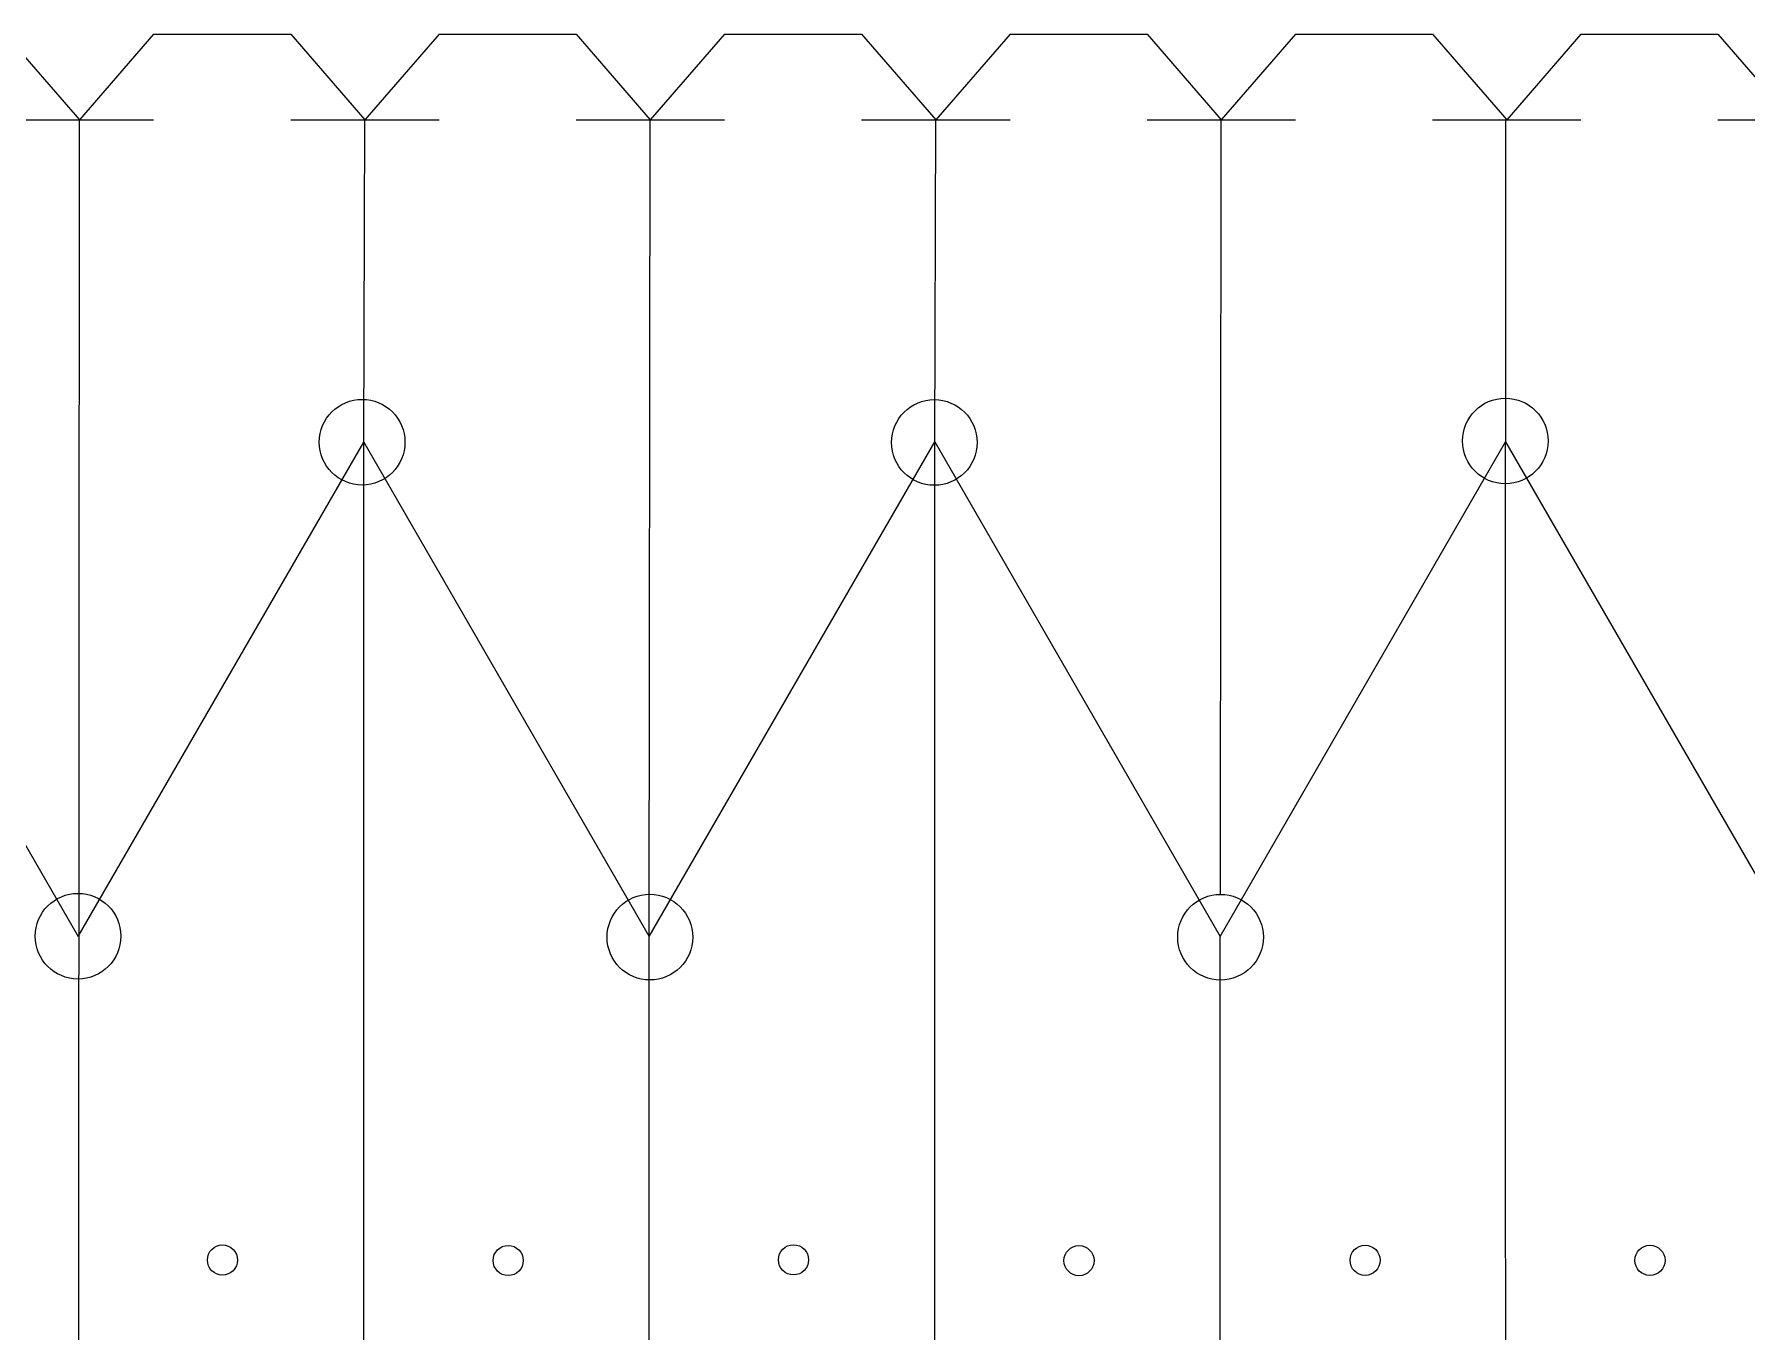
# Model space of a CAD drawing. Header units: inches. Extents: x -10.63 to -0.93, y 1.38 to 4.96.
# Drawn here: x -5.679 to -3.317, y 3.168 to 4.957 of the extents above; entities that cross this region are included whole.
import ezdxf
from ezdxf.lldxf.tags import DXFTag

# ---------------------------------------------------------------- set-up
doc = ezdxf.new("R2010")
doc.units = ezdxf.units.IN
doc.header["$MEASUREMENT"] = 0
doc.layers.add('Layer 1', color=7, linetype='Continuous')
doc.layers.add('SLD-0', color=7, linetype='Continuous')
tags = doc.linetypes.add('New Line101', pattern=[2, 1, -1]).pattern_tags.tags
tags[6:7] = [DXFTag(74, 4), DXFTag(75, 0), DXFTag(340, '0'), DXFTag(46, 1.0), DXFTag(50, 0.0), DXFTag(44, 0.0), DXFTag(45, 0.0)]
tags[4:5] = [DXFTag(74, 4), DXFTag(75, 0), DXFTag(340, '0'), DXFTag(46, 1.0), DXFTag(50, 0.0), DXFTag(44, 0.0), DXFTag(45, 0.0)]
tags = doc.linetypes.add('New Line105', pattern=[2, 1, -1]).pattern_tags.tags
tags[6:7] = [DXFTag(74, 4), DXFTag(75, 0), DXFTag(340, '0'), DXFTag(46, 1.0), DXFTag(50, 0.0), DXFTag(44, 0.0), DXFTag(45, 0.0)]
tags[4:5] = [DXFTag(74, 4), DXFTag(75, 0), DXFTag(340, '0'), DXFTag(46, 1.0), DXFTag(50, 0.0), DXFTag(44, 0.0), DXFTag(45, 0.0)]
tags = doc.linetypes.add('New Line12', pattern=[2, 1, -1]).pattern_tags.tags
tags[6:7] = [DXFTag(74, 4), DXFTag(75, 0), DXFTag(340, '0'), DXFTag(46, 1.0), DXFTag(50, 0.0), DXFTag(44, 0.0), DXFTag(45, 0.0)]
tags[4:5] = [DXFTag(74, 4), DXFTag(75, 0), DXFTag(340, '0'), DXFTag(46, 1.0), DXFTag(50, 0.0), DXFTag(44, 0.0), DXFTag(45, 0.0)]
tags = doc.linetypes.add('New Line133', pattern=[2, 1, -1]).pattern_tags.tags
tags[6:7] = [DXFTag(74, 4), DXFTag(75, 0), DXFTag(340, '0'), DXFTag(46, 1.0), DXFTag(50, 0.0), DXFTag(44, 0.0), DXFTag(45, 0.0)]
tags[4:5] = [DXFTag(74, 4), DXFTag(75, 0), DXFTag(340, '0'), DXFTag(46, 1.0), DXFTag(50, 0.0), DXFTag(44, 0.0), DXFTag(45, 0.0)]
tags = doc.linetypes.add('New Line135', pattern=[2, 1, -1]).pattern_tags.tags
tags[6:7] = [DXFTag(74, 4), DXFTag(75, 0), DXFTag(340, '0'), DXFTag(46, 1.0), DXFTag(50, 0.0), DXFTag(44, 0.0), DXFTag(45, 0.0)]
tags[4:5] = [DXFTag(74, 4), DXFTag(75, 0), DXFTag(340, '0'), DXFTag(46, 1.0), DXFTag(50, 0.0), DXFTag(44, 0.0), DXFTag(45, 0.0)]
tags = doc.linetypes.add('New Line136', pattern=[2, 1, -1]).pattern_tags.tags
tags[6:7] = [DXFTag(74, 4), DXFTag(75, 0), DXFTag(340, '0'), DXFTag(46, 1.0), DXFTag(50, 0.0), DXFTag(44, 0.0), DXFTag(45, 0.0)]
tags[4:5] = [DXFTag(74, 4), DXFTag(75, 0), DXFTag(340, '0'), DXFTag(46, 1.0), DXFTag(50, 0.0), DXFTag(44, 0.0), DXFTag(45, 0.0)]
tags = doc.linetypes.add('New Line138', pattern=[2, 1, -1]).pattern_tags.tags
tags[6:7] = [DXFTag(74, 4), DXFTag(75, 0), DXFTag(340, '0'), DXFTag(46, 1.0), DXFTag(50, 0.0), DXFTag(44, 0.0), DXFTag(45, 0.0)]
tags[4:5] = [DXFTag(74, 4), DXFTag(75, 0), DXFTag(340, '0'), DXFTag(46, 1.0), DXFTag(50, 0.0), DXFTag(44, 0.0), DXFTag(45, 0.0)]
tags = doc.linetypes.add('New Line140', pattern=[2, 1, -1]).pattern_tags.tags
tags[6:7] = [DXFTag(74, 4), DXFTag(75, 0), DXFTag(340, '0'), DXFTag(46, 1.0), DXFTag(50, 0.0), DXFTag(44, 0.0), DXFTag(45, 0.0)]
tags[4:5] = [DXFTag(74, 4), DXFTag(75, 0), DXFTag(340, '0'), DXFTag(46, 1.0), DXFTag(50, 0.0), DXFTag(44, 0.0), DXFTag(45, 0.0)]
tags = doc.linetypes.add('New Line142', pattern=[2, 1, -1]).pattern_tags.tags
tags[6:7] = [DXFTag(74, 4), DXFTag(75, 0), DXFTag(340, '0'), DXFTag(46, 1.0), DXFTag(50, 0.0), DXFTag(44, 0.0), DXFTag(45, 0.0)]
tags[4:5] = [DXFTag(74, 4), DXFTag(75, 0), DXFTag(340, '0'), DXFTag(46, 1.0), DXFTag(50, 0.0), DXFTag(44, 0.0), DXFTag(45, 0.0)]
tags = doc.linetypes.add('New Line5', pattern=[2, 1, -1]).pattern_tags.tags
tags[6:7] = [DXFTag(74, 4), DXFTag(75, 0), DXFTag(340, '0'), DXFTag(46, 1.0), DXFTag(50, 0.0), DXFTag(44, 0.0), DXFTag(45, 0.0)]
tags[4:5] = [DXFTag(74, 4), DXFTag(75, 0), DXFTag(340, '0'), DXFTag(46, 1.0), DXFTag(50, 0.0), DXFTag(44, 0.0), DXFTag(45, 0.0)]
tags = doc.linetypes.add('New Line73', pattern=[2, 1, -1]).pattern_tags.tags
tags[6:7] = [DXFTag(74, 4), DXFTag(75, 0), DXFTag(340, '0'), DXFTag(46, 1.0), DXFTag(50, 0.0), DXFTag(44, 0.0), DXFTag(45, 0.0)]
tags[4:5] = [DXFTag(74, 4), DXFTag(75, 0), DXFTag(340, '0'), DXFTag(46, 1.0), DXFTag(50, 0.0), DXFTag(44, 0.0), DXFTag(45, 0.0)]
tags = doc.linetypes.add('New Line75', pattern=[2, 1, -1]).pattern_tags.tags
tags[6:7] = [DXFTag(74, 4), DXFTag(75, 0), DXFTag(340, '0'), DXFTag(46, 1.0), DXFTag(50, 0.0), DXFTag(44, 0.0), DXFTag(45, 0.0)]
tags[4:5] = [DXFTag(74, 4), DXFTag(75, 0), DXFTag(340, '0'), DXFTag(46, 1.0), DXFTag(50, 0.0), DXFTag(44, 0.0), DXFTag(45, 0.0)]
tags = doc.linetypes.add('New Line76', pattern=[2, 1, -1]).pattern_tags.tags
tags[6:7] = [DXFTag(74, 4), DXFTag(75, 0), DXFTag(340, '0'), DXFTag(46, 1.0), DXFTag(50, 0.0), DXFTag(44, 0.0), DXFTag(45, 0.0)]
tags[4:5] = [DXFTag(74, 4), DXFTag(75, 0), DXFTag(340, '0'), DXFTag(46, 1.0), DXFTag(50, 0.0), DXFTag(44, 0.0), DXFTag(45, 0.0)]
tags = doc.linetypes.add('New Line79', pattern=[2, 1, -1]).pattern_tags.tags
tags[6:7] = [DXFTag(74, 4), DXFTag(75, 0), DXFTag(340, '0'), DXFTag(46, 1.0), DXFTag(50, 0.0), DXFTag(44, 0.0), DXFTag(45, 0.0)]
tags[4:5] = [DXFTag(74, 4), DXFTag(75, 0), DXFTag(340, '0'), DXFTag(46, 1.0), DXFTag(50, 0.0), DXFTag(44, 0.0), DXFTag(45, 0.0)]
tags = doc.linetypes.add('New Line80', pattern=[2, 1, -1]).pattern_tags.tags
tags[6:7] = [DXFTag(74, 4), DXFTag(75, 0), DXFTag(340, '0'), DXFTag(46, 1.0), DXFTag(50, 0.0), DXFTag(44, 0.0), DXFTag(45, 0.0)]
tags[4:5] = [DXFTag(74, 4), DXFTag(75, 0), DXFTag(340, '0'), DXFTag(46, 1.0), DXFTag(50, 0.0), DXFTag(44, 0.0), DXFTag(45, 0.0)]
tags = doc.linetypes.add('New Line81', pattern=[2, 1, -1]).pattern_tags.tags
tags[6:7] = [DXFTag(74, 4), DXFTag(75, 0), DXFTag(340, '0'), DXFTag(46, 1.0), DXFTag(50, 0.0), DXFTag(44, 0.0), DXFTag(45, 0.0)]
tags[4:5] = [DXFTag(74, 4), DXFTag(75, 0), DXFTag(340, '0'), DXFTag(46, 1.0), DXFTag(50, 0.0), DXFTag(44, 0.0), DXFTag(45, 0.0)]
tags = doc.linetypes.add('New Line82', pattern=[2, 1, -1]).pattern_tags.tags
tags[6:7] = [DXFTag(74, 4), DXFTag(75, 0), DXFTag(340, '0'), DXFTag(46, 1.0), DXFTag(50, 0.0), DXFTag(44, 0.0), DXFTag(45, 0.0)]
tags[4:5] = [DXFTag(74, 4), DXFTag(75, 0), DXFTag(340, '0'), DXFTag(46, 1.0), DXFTag(50, 0.0), DXFTag(44, 0.0), DXFTag(45, 0.0)]
tags = doc.linetypes.add('New Line84', pattern=[2, 1, -1]).pattern_tags.tags
tags[6:7] = [DXFTag(74, 4), DXFTag(75, 0), DXFTag(340, '0'), DXFTag(46, 1.0), DXFTag(50, 0.0), DXFTag(44, 0.0), DXFTag(45, 0.0)]
tags[4:5] = [DXFTag(74, 4), DXFTag(75, 0), DXFTag(340, '0'), DXFTag(46, 1.0), DXFTag(50, 0.0), DXFTag(44, 0.0), DXFTag(45, 0.0)]

msp = doc.modelspace()

# ---------------------------------------------------------------- linework, layer by layer
at = {"layer": 'Layer 1', "color": 5, "linetype": 'New Line5', "lineweight": 9}
msp.add_open_spline([(-4.0427, 3.7711), (-4.0427, 3.7711), (-4.0417, 4.8392), (-4.0417, 4.8392)], degree=3, dxfattribs=at)
at = {"layer": 'SLD-0', "color": 179, "lineweight": 9}
for points in [[(-5.7188, 4.9573), (-5.7188, 4.9573), (-5.6165, 4.8392), (-5.6165, 4.8392)], [(-5.5141, 4.9573), (-5.5141, 4.9573), (-5.6165, 4.8392), (-5.6165, 4.8392)], [(-5.5141, 4.9573), (-5.5141, 4.9573), (-5.3251, 4.9573), (-5.3251, 4.9573)], [(-5.3251, 4.9573), (-5.3251, 4.9573), (-5.2228, 4.8392), (-5.2228, 4.8392)], [(-5.1204, 4.9573), (-5.1204, 4.9573), (-5.2228, 4.8392), (-5.2228, 4.8392)], [(-5.1204, 4.9573), (-5.1204, 4.9573), (-4.9314, 4.9573), (-4.9314, 4.9573)], [(-4.9314, 4.9573), (-4.9314, 4.9573), (-4.8291, 4.8392), (-4.8291, 4.8392)], [(-4.7267, 4.9573), (-4.7267, 4.9573), (-4.8291, 4.8392), (-4.8291, 4.8392)], [(-4.7267, 4.9573), (-4.7267, 4.9573), (-4.5377, 4.9573), (-4.5377, 4.9573)], [(-4.5377, 4.9573), (-4.5377, 4.9573), (-4.4354, 4.8392), (-4.4354, 4.8392)], [(-4.333, 4.9573), (-4.333, 4.9573), (-4.4354, 4.8392), (-4.4354, 4.8392)], [(-4.333, 4.9573), (-4.333, 4.9573), (-4.144, 4.9573), (-4.144, 4.9573)], [(-4.144, 4.9573), (-4.144, 4.9573), (-4.0417, 4.8392), (-4.0417, 4.8392)], [(-3.9393, 4.9573), (-3.9393, 4.9573), (-4.0417, 4.8392), (-4.0417, 4.8392)], [(-3.9393, 4.9573), (-3.9393, 4.9573), (-3.7503, 4.9573), (-3.7503, 4.9573)], [(-3.7503, 4.9573), (-3.7503, 4.9573), (-3.648, 4.8392), (-3.648, 4.8392)], [(-3.5456, 4.9573), (-3.5456, 4.9573), (-3.648, 4.8392), (-3.648, 4.8392)], [(-3.5456, 4.9573), (-3.5456, 4.9573), (-3.3566, 4.9573), (-3.3566, 4.9573)], [(-3.3566, 4.9573), (-3.3566, 4.9573), (-3.2543, 4.8392), (-3.2543, 4.8392)], [(-5.7188, 4.8392), (-5.7188, 4.8392), (-5.6165, 4.8392), (-5.6165, 4.8392)], [(-5.6165, 4.8392), (-5.6165, 4.8392), (-5.5141, 4.8392), (-5.5141, 4.8392)], [(-5.3251, 4.8392), (-5.3251, 4.8392), (-5.2228, 4.8392), (-5.2228, 4.8392)], [(-5.2228, 4.8392), (-5.2228, 4.8392), (-5.1204, 4.8392), (-5.1204, 4.8392)], [(-4.9314, 4.8392), (-4.9314, 4.8392), (-4.8291, 4.8392), (-4.8291, 4.8392)], [(-4.8291, 4.8392), (-4.8291, 4.8392), (-4.7267, 4.8392), (-4.7267, 4.8392)], [(-4.5377, 4.8392), (-4.5377, 4.8392), (-4.4354, 4.8392), (-4.4354, 4.8392)], [(-4.4354, 4.8392), (-4.4354, 4.8392), (-4.333, 4.8392), (-4.333, 4.8392)], [(-4.144, 4.8392), (-4.144, 4.8392), (-4.0417, 4.8392), (-4.0417, 4.8392)], [(-4.0417, 4.8392), (-4.0417, 4.8392), (-3.9393, 4.8392), (-3.9393, 4.8392)], [(-3.7503, 4.8392), (-3.7503, 4.8392), (-3.648, 4.8392), (-3.648, 4.8392)], [(-3.648, 4.8392), (-3.648, 4.8392), (-3.5456, 4.8392), (-3.5456, 4.8392)], [(-3.3566, 4.8392), (-3.3566, 4.8392), (-3.2543, 4.8392), (-3.2543, 4.8392)]]:
    msp.add_open_spline(points, degree=3, dxfattribs=at)
at = {"layer": 'SLD-0', "color": 5, "linetype": 'New Line101', "lineweight": 9}
msp.add_open_spline([(-5.6181, 1.6935), (-5.6181, 1.6935), (-5.6165, 4.8392), (-5.6165, 4.8392)], degree=3, dxfattribs=at)
at = {"layer": 'SLD-0', "color": 5, "linetype": 'New Line76', "lineweight": 9}
msp.add_open_spline([(-5.2244, 4.395), (-5.2244, 4.395), (-5.2228, 4.8392), (-5.2228, 4.8392)], degree=3, dxfattribs=at)
at = {"layer": 'SLD-0', "color": 5, "linetype": 'New Line73', "lineweight": 9}
msp.add_open_spline([(-4.8307, 3.7131), (-4.8307, 3.7131), (-4.8291, 4.8392), (-4.8291, 4.8392)], degree=3, dxfattribs=at)
at = {"layer": 'SLD-0', "color": 5, "linetype": 'New Line136', "lineweight": 9}
msp.add_open_spline([(-4.4367, 4.3933), (-4.4367, 4.3933), (-4.4354, 4.8392), (-4.4354, 4.8392)], degree=3, dxfattribs=at)
at = {"layer": 'SLD-0', "color": 5, "linetype": 'New Line142', "lineweight": 9}
msp.add_open_spline([(-3.6493, 4.3933), (-3.6493, 4.3933), (-3.6493, 4.8392), (-3.6493, 4.8392)], degree=3, dxfattribs=at)
at = {"layer": 'SLD-0', "lineweight": 9}
for points in [[(-5.1675, 4.3948), (-5.1675, 4.4274), (-5.194, 4.4538), (-5.2266, 4.4538), (-5.2266, 4.4538), (-5.2592, 4.4538), (-5.2857, 4.4274), (-5.2857, 4.3948), (-5.2857, 4.3948), (-5.2857, 4.3622), (-5.2592, 4.3357), (-5.2266, 4.3357), (-5.2266, 4.3357), (-5.194, 4.3357), (-5.1675, 4.3622), (-5.1675, 4.3948)], [(-4.3783, 4.3944), (-4.3783, 4.427), (-4.4048, 4.4534), (-4.4374, 4.4534), (-4.4374, 4.4534), (-4.47, 4.4534), (-4.4964, 4.427), (-4.4964, 4.3944), (-4.4964, 4.3944), (-4.4964, 4.3618), (-4.47, 4.3353), (-4.4374, 4.3353), (-4.4374, 4.3353), (-4.4048, 4.3353), (-4.3783, 4.3618), (-4.3783, 4.3944)], [(-3.5908, 4.3964), (-3.5908, 4.429), (-3.6172, 4.4555), (-3.6499, 4.4555), (-3.6499, 4.4555), (-3.6825, 4.4555), (-3.7089, 4.429), (-3.7089, 4.3964), (-3.7089, 4.3964), (-3.7089, 4.3638), (-3.6825, 4.3373), (-3.6499, 4.3373), (-3.6499, 4.3373), (-3.6172, 4.3373), (-3.5908, 4.3638), (-3.5908, 4.3964)], [(-5.5593, 3.7135), (-5.5593, 3.7461), (-5.5857, 3.7725), (-5.6184, 3.7725), (-5.6184, 3.7725), (-5.651, 3.7725), (-5.6774, 3.7461), (-5.6774, 3.7135), (-5.6774, 3.7135), (-5.6774, 3.6809), (-5.651, 3.6544), (-5.6184, 3.6544), (-5.6184, 3.6544), (-5.5857, 3.6544), (-5.5593, 3.6809), (-5.5593, 3.7135)], [(-4.7706, 3.7122), (-4.7706, 3.7448), (-4.7971, 3.7713), (-4.8297, 3.7713), (-4.8297, 3.7713), (-4.8623, 3.7713), (-4.8887, 3.7448), (-4.8887, 3.7122), (-4.8887, 3.7122), (-4.8887, 3.6796), (-4.8623, 3.6531), (-4.8297, 3.6531), (-4.8297, 3.6531), (-4.7971, 3.6531), (-4.7706, 3.6796), (-4.7706, 3.7122)], [(-3.9836, 3.712), (-3.9836, 3.7446), (-4.01, 3.7711), (-4.0427, 3.7711), (-4.0427, 3.7711), (-4.0753, 3.7711), (-4.1017, 3.7446), (-4.1017, 3.712), (-4.1017, 3.712), (-4.1017, 3.6794), (-4.0753, 3.653), (-4.0427, 3.653), (-4.0427, 3.653), (-4.01, 3.653), (-3.9836, 3.6794), (-3.9836, 3.712)], [(-5.3984, 3.2668), (-5.3984, 3.2783), (-5.4077, 3.2876), (-5.4192, 3.2876), (-5.4192, 3.2876), (-5.4306, 3.2876), (-5.44, 3.2783), (-5.44, 3.2668), (-5.44, 3.2668), (-5.44, 3.2554), (-5.4306, 3.246), (-5.4192, 3.246), (-5.4192, 3.246), (-5.4077, 3.246), (-5.3984, 3.2554), (-5.3984, 3.2668)], [(-5.0043, 3.2662), (-5.0043, 3.2776), (-5.0136, 3.2869), (-5.0251, 3.2869), (-5.0251, 3.2869), (-5.0366, 3.2869), (-5.0459, 3.2776), (-5.0459, 3.2662), (-5.0459, 3.2662), (-5.0459, 3.2547), (-5.0366, 3.2454), (-5.0251, 3.2454), (-5.0251, 3.2454), (-5.0136, 3.2454), (-5.0043, 3.2547), (-5.0043, 3.2662)], [(-4.6108, 3.2671), (-4.6108, 3.2786), (-4.6201, 3.2879), (-4.6316, 3.2879), (-4.6316, 3.2879), (-4.6431, 3.2879), (-4.6524, 3.2786), (-4.6524, 3.2671), (-4.6524, 3.2671), (-4.6524, 3.2556), (-4.6431, 3.2463), (-4.6316, 3.2463), (-4.6316, 3.2463), (-4.6201, 3.2463), (-4.6108, 3.2556), (-4.6108, 3.2671)], [(-4.2171, 3.266), (-4.2171, 3.2774), (-4.2264, 3.2867), (-4.2379, 3.2867), (-4.2379, 3.2867), (-4.2493, 3.2867), (-4.2586, 3.2774), (-4.2586, 3.266), (-4.2586, 3.266), (-4.2586, 3.2545), (-4.2493, 3.2452), (-4.2379, 3.2452), (-4.2379, 3.2452), (-4.2264, 3.2452), (-4.2171, 3.2545), (-4.2171, 3.266)], [(-3.8225, 3.2665), (-3.8225, 3.278), (-3.8318, 3.2873), (-3.8432, 3.2873), (-3.8432, 3.2873), (-3.8547, 3.2873), (-3.864, 3.278), (-3.864, 3.2665), (-3.864, 3.2665), (-3.864, 3.255), (-3.8547, 3.2457), (-3.8432, 3.2457), (-3.8432, 3.2457), (-3.8318, 3.2457), (-3.8225, 3.255), (-3.8225, 3.2665)], [(-3.4296, 3.2664), (-3.4296, 3.2779), (-3.4389, 3.2872), (-3.4504, 3.2872), (-3.4504, 3.2872), (-3.4619, 3.2872), (-3.4712, 3.2779), (-3.4712, 3.2664), (-3.4712, 3.2664), (-3.4712, 3.2549), (-3.4619, 3.2456), (-3.4504, 3.2456), (-3.4504, 3.2456), (-3.4389, 3.2456), (-3.4296, 3.2549), (-3.4296, 3.2664)]]:
    msp.add_open_spline(points, degree=3, knots=[0, 0, 0, 0, 0.2, 0.2, 0.2, 0.2, 0.4, 0.4, 0.4, 0.4, 0.6, 0.6, 0.6, 0.6, 1, 1, 1, 1], dxfattribs=at)
at = {"layer": 'SLD-0', "color": 5, "linetype": 'New Line80', "lineweight": 9}
msp.add_open_spline([(-6.0118, 4.395), (-6.0118, 4.395), (-5.6181, 3.7131), (-5.6181, 3.7131)], degree=3, dxfattribs=at)
at = {"layer": 'SLD-0', "color": 5, "linetype": 'New Line81', "lineweight": 9}
msp.add_open_spline([(-5.6181, 3.7131), (-5.6181, 3.7131), (-5.2244, 4.395), (-5.2244, 4.395)], degree=3, dxfattribs=at)
at = {"layer": 'SLD-0', "color": 5, "linetype": 'New Line75', "lineweight": 9}
msp.add_open_spline([(-5.2241, 2.1421), (-5.2241, 2.1421), (-5.2244, 4.395), (-5.2244, 4.395)], degree=3, dxfattribs=at)
at = {"layer": 'SLD-0', "color": 5, "linetype": 'New Line82', "lineweight": 9}
msp.add_open_spline([(-5.2244, 4.395), (-5.2244, 4.395), (-4.8307, 3.7131), (-4.8307, 3.7131)], degree=3, dxfattribs=at)
at = {"layer": 'SLD-0', "color": 5, "linetype": 'New Line105', "lineweight": 9}
msp.add_open_spline([(-4.8307, 3.7131), (-4.8307, 3.7131), (-4.4369, 4.3951), (-4.4369, 4.3951)], degree=3, dxfattribs=at)
at = {"layer": 'SLD-0', "color": 5, "linetype": 'New Line12', "lineweight": 9}
msp.add_open_spline([(-4.4369, 4.3951), (-4.4369, 4.3951), (-4.0432, 3.7131), (-4.0432, 3.7131)], degree=3, dxfattribs=at)
at = {"layer": 'SLD-0', "color": 5, "linetype": 'New Line135', "lineweight": 9}
msp.add_open_spline([(-4.4367, 2.1425), (-4.4367, 2.1425), (-4.4369, 4.3951), (-4.4369, 4.3951)], degree=3, dxfattribs=at)
at = {"layer": 'SLD-0', "color": 5, "linetype": 'New Line79', "lineweight": 9}
msp.add_open_spline([(-4.0432, 3.7131), (-4.0432, 3.7131), (-3.6494, 4.3952), (-3.6494, 4.3952)], degree=3, dxfattribs=at)
at = {"layer": 'SLD-0', "color": 5, "linetype": 'New Line84', "lineweight": 9}
msp.add_open_spline([(-3.6494, 4.3952), (-3.6494, 4.3952), (-3.2557, 3.7133), (-3.2557, 3.7133)], degree=3, dxfattribs=at)
at = {"layer": 'SLD-0', "color": 5, "linetype": 'New Line140', "lineweight": 9}
msp.add_open_spline([(-3.6493, 2.1429), (-3.6493, 2.1429), (-3.6494, 4.3952), (-3.6494, 4.3952)], degree=3, dxfattribs=at)
at = {"layer": 'SLD-0', "color": 5, "linetype": 'New Line133', "lineweight": 9}
msp.add_open_spline([(-4.8307, 2.8242), (-4.8307, 2.8242), (-4.8307, 3.7131), (-4.8307, 3.7131)], degree=3, dxfattribs=at)
at = {"layer": 'SLD-0', "color": 5, "linetype": 'New Line138', "lineweight": 9}
msp.add_open_spline([(-4.0433, 2.8246), (-4.0433, 2.8246), (-4.0432, 3.7131), (-4.0432, 3.7131)], degree=3, dxfattribs=at)

doc.saveas('drawing.dxf')
